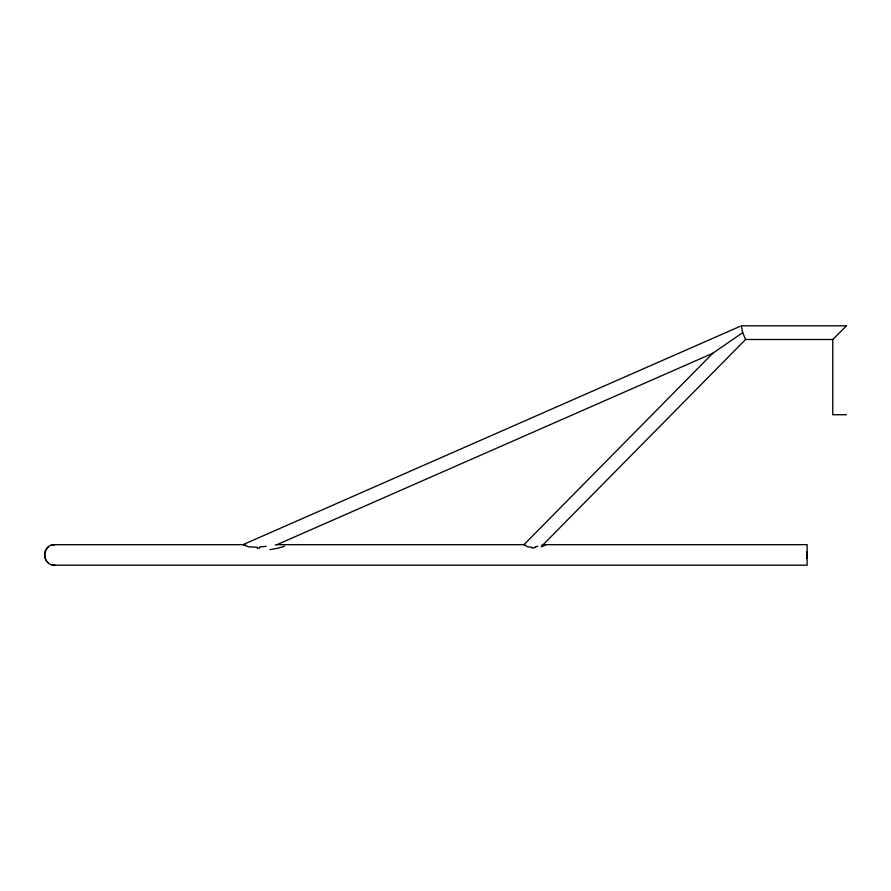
<?xml version="1.0" encoding="UTF-8"?>
<svg xmlns="http://www.w3.org/2000/svg" width="891" height="891" viewBox="0 0 891 891"><rect width="100%" height="100%" fill="white"/><g stroke="black" fill="none" stroke-linecap="round" stroke-linejoin="round"><path stroke-width="1.34" d="M806.89 555.761L806.845 556.63M806.8 552.899L806.912 551.696L807.112 553.946M806.867 556.151L806.8 557.254M806.901 555.561L807.012 553.077M807.123 556.875L807.012 558.223L806.8 555.115M807.023 552.932L807.09 551.919M523.953 544.668L712.755 353.281L742.715 332.655L741.39 326.34M832.84 339.426L846.383 325.883M245.326 544.668L54.808 544.668C41.554 544.033 41.565 565.83 54.808 565.184L807.123 565.184L807.123 544.668L542.909 544.668M48.281 547.007C43.358 550.805 43.358 559.047 48.281 562.845M739.964 326.396L242.976 544.668L248.634 546.862L257.109 547.197M712.755 353.281L276.99 544.668L524.832 544.668M51.444 545.236L54.808 544.668M541.717 545.125L543.165 544.668L745.567 339.493L832.773 339.493L832.773 414.727L846.45 414.727M537.752 546.25L535.123 546.84M276.945 544.679L275.364 544.936M266.186 546.306L259.404 547.041M531.793 547.263L527.517 546.773L524.019 544.724M741.279 325.816L846.45 325.816M54.808 565.184L51.444 564.616M742.715 332.655L745.366 339.003M259.626 548.099A51.177 32.087 -0.2 0 1 257.254 548.266M284.53 546.194A28.779 7.206 -4.5 0 1 270.062 549.591M535.48 547.486A14.69 9.656 -0.1 0 1 531.972 548.01M545.259 544.936A13.098 2.985 -9 0 1 541.271 546.773"/></g></svg>
